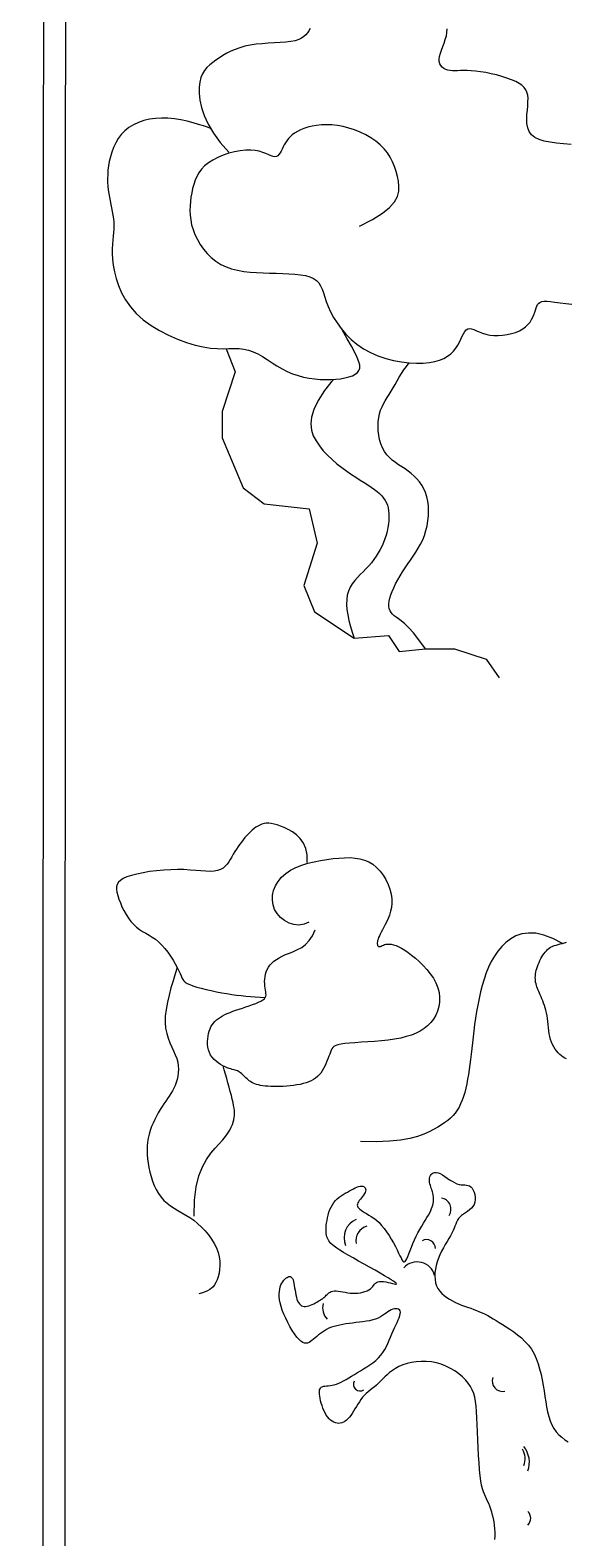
# Model space of a CAD drawing. Extents: x -66030 to 95157, y -13132 to 45879.
# Drawn here: x -27040.3 to -26965.4, y 32214.6 to 32425.7 of the extents above; entities that cross this region are included whole.
import ezdxf

# ---------------------------------------------------------------- set-up
doc = ezdxf.new("R2010")
doc.units = 0
doc.header["$LTSCALE"] = 100
doc.header["$MEASUREMENT"] = 0
for name, color, linetype in [('3', 11, 'CONTINUOUS'), ('4', 121, 'CONTINUOUS'), ('7', 105, 'CONTINUOUS')]:
    doc.layers.add(name, color=color, linetype=linetype)

msp = doc.modelspace()

# ---------------------------------------------------------------- linework, layer by layer
at = {"layer": '3'}
msp.add_lwpolyline([(-26904.53, 32543.05, -0.251359), (-26925.19, 32528.41, -0.062454), (-26972.38, 32527.92, 0.520744), (-26993.4, 32496.63, 0.595172), (-27035.36, 32472.34), (-27035.49, 32146.5, 0.424263), (-27018.53, 32110.85, 0.477545), (-26990.65, 32067.99), (-26818.41, 32067.99, 0.477545), (-26790.54, 32110.85, 0.424263), (-26773.58, 32146.5), (-26773.71, 32472.34, 0.595172), (-26815.67, 32496.63, 0.520744), (-26836.69, 32527.92, -0.062454), (-26883.88, 32528.41, -0.251359)], format="xyb", close=True, dxfattribs=at)
at = {"layer": '4'}
msp.add_lwpolyline([(-26905.07, 32551.5, -0.336997), (-26925.59, 32531.46, -0.062745), (-26972.22, 32531, 0.442879), (-26997.87, 32502.11, 0.522656), (-27038.44, 32472.3), (-27038.57, 32147.04, 0.390753), (-27022.24, 32109, 0.454265), (-26990.81, 32064.91), (-26904.53, 32064.91), (-26818.26, 32064.91, 0.454265), (-26786.82, 32109, 0.390753), (-26770.5, 32147.04), (-26770.63, 32472.3, 0.522656), (-26811.2, 32502.11, 0.442879), (-26836.85, 32531, -0.062745), (-26883.48, 32531.46, -0.336997), (-26904, 32551.5)], format="xyb", dxfattribs=at)
at = {"layer": '7'}
for points in [[(-27001.13, 32425.9), (-27001.33, 32425.6), (-27001.53, 32425.32), (-27001.75, 32425.04), (-27002.02, 32424.79), (-27002.34, 32424.56), (-27002.75, 32424.36), (-27003.25, 32424.2), (-27003.85, 32424.08), (-27004.56, 32424), (-27005.33, 32423.94), (-27006.16, 32423.89), (-27007.01, 32423.84), (-27007.87, 32423.78), (-27008.72, 32423.7), (-27009.53, 32423.58), (-27010.28, 32423.42), (-27010.99, 32423.22), (-27011.64, 32422.98), (-27012.25, 32422.72), (-27012.82, 32422.43), (-27013.35, 32422.13), (-27013.85, 32421.81), (-27014.33, 32421.49), (-27014.78, 32421.16), (-27015.2, 32420.82), (-27015.58, 32420.46), (-27015.91, 32420.04), (-27016.2, 32419.57), (-27016.42, 32419.03), (-27016.58, 32418.4), (-27016.67, 32417.68), (-27016.67, 32416.84), (-27016.57, 32415.89), (-27016.34, 32414.85), (-27015.97, 32413.72), (-27015.42, 32412.52), (-27014.69, 32411.26), (-27013.73, 32409.94), (-27012.54, 32408.57)], [(-26964.64, 32409.65), (-26965.7, 32409.74), (-26966.69, 32409.84), (-26967.6, 32409.97), (-26968.42, 32410.14), (-26969.13, 32410.37), (-26969.72, 32410.66), (-26970.18, 32411.03), (-26970.51, 32411.49), (-26970.71, 32412.02), (-26970.82, 32412.61), (-26970.85, 32413.22), (-26970.82, 32413.86), (-26970.77, 32414.48), (-26970.72, 32415.09), (-26970.68, 32415.65), (-26970.67, 32416.15), (-26970.72, 32416.59), (-26970.82, 32416.98), (-26970.98, 32417.34), (-26971.22, 32417.66), (-26971.52, 32417.95), (-26971.92, 32418.22), (-26972.4, 32418.48), (-26972.98, 32418.73), (-26973.63, 32418.97), (-26974.34, 32419.19), (-26975.09, 32419.4), (-26975.85, 32419.58), (-26976.6, 32419.74), (-26977.33, 32419.86), (-26978, 32419.95), (-26978.62, 32420), (-26979.17, 32420.02), (-26979.66, 32420.02), (-26980.11, 32420.01), (-26980.52, 32419.99), (-26980.89, 32419.98), (-26981.24, 32419.98), (-26981.57, 32420.01), (-26981.89, 32420.08), (-26982.19, 32420.18), (-26982.46, 32420.31), (-26982.69, 32420.49), (-26982.88, 32420.71), (-26983.02, 32420.96), (-26983.1, 32421.27), (-26983.11, 32421.61), (-26983.06, 32422), (-26982.94, 32422.43), (-26982.78, 32422.89), (-26982.61, 32423.37), (-26982.42, 32423.87), (-26982.25, 32424.37), (-26982.1, 32424.87), (-26982.01, 32425.36), (-26981.97, 32425.84)], [(-27015.07, 32411.91), (-27015.51, 32412.07), (-27016.08, 32412.26), (-27016.76, 32412.48), (-27017.52, 32412.7), (-27018.35, 32412.91), (-27019.23, 32413.1), (-27020.13, 32413.25), (-27021.04, 32413.34), (-27021.93, 32413.36), (-27022.8, 32413.31), (-27023.63, 32413.19), (-27024.43, 32413.01), (-27025.18, 32412.75), (-27025.87, 32412.43), (-27026.51, 32412.04), (-27027.07, 32411.59), (-27027.57, 32411.07), (-27027.99, 32410.51), (-27028.35, 32409.9), (-27028.65, 32409.26), (-27028.9, 32408.61), (-27029.09, 32407.95), (-27029.24, 32407.3), (-27029.35, 32406.67), (-27029.43, 32406.06), (-27029.47, 32405.47), (-27029.49, 32404.91), (-27029.48, 32404.37), (-27029.44, 32403.84), (-27029.39, 32403.32), (-27029.31, 32402.81), (-27029.23, 32402.3), (-27029.13, 32401.79), (-27029.03, 32401.29), (-27028.93, 32400.78), (-27028.83, 32400.28), (-27028.74, 32399.78), (-27028.67, 32399.28), (-27028.63, 32398.79), (-27028.61, 32398.3), (-27028.63, 32397.82), (-27028.67, 32397.33), (-27028.72, 32396.82), (-27028.77, 32396.29), (-27028.82, 32395.71), (-27028.85, 32395.08), (-27028.84, 32394.39), (-27028.8, 32393.63), (-27028.7, 32392.78), (-27028.54, 32391.86), (-27028.3, 32390.9), (-27027.97, 32389.91), (-27027.53, 32388.9), (-27026.98, 32387.9), (-27026.3, 32386.93), (-27025.47, 32386), (-27024.5, 32385.13), (-27023.4, 32384.34), (-27022.22, 32383.61), (-27020.98, 32382.97), (-27019.71, 32382.41), (-27018.46, 32381.95), (-27017.25, 32381.59), (-27016.11, 32381.33), (-27015.08, 32381.17), (-27014.15, 32381.09), (-27013.29, 32381.08), (-27012.51, 32381.09), (-27011.77, 32381.1), (-27011.08, 32381.09), (-27010.42, 32381.03), (-27009.77, 32380.89), (-27009.13, 32380.66), (-27008.48, 32380.35), (-27007.82, 32379.97), (-27007.16, 32379.55), (-27006.48, 32379.11), (-27005.79, 32378.67), (-27005.08, 32378.25), (-27004.35, 32377.88), (-27003.61, 32377.57), (-27002.84, 32377.31), (-27002.06, 32377.11), (-27001.28, 32376.96), (-27000.51, 32376.85), (-26999.74, 32376.79), (-26998.99, 32376.77), (-26998.26, 32376.77), (-26997.56, 32376.81), (-26996.9, 32376.88), (-26996.29, 32376.98), (-26995.74, 32377.12), (-26995.25, 32377.29), (-26994.85, 32377.5), (-26994.53, 32377.74), (-26994.32, 32378.03), (-26994.21, 32378.37), (-26994.22, 32378.77), (-26994.33, 32379.26), (-26994.57, 32379.85), (-26994.91, 32380.57), (-26995.38, 32381.44), (-26995.96, 32382.48), (-26996.66, 32383.72)], [(-26994.26, 32398.24), (-26992.42, 32399.18), (-26991.03, 32400.05), (-26990.03, 32400.87), (-26989.35, 32401.65), (-26988.95, 32402.4), (-26988.76, 32403.12), (-26988.74, 32403.82), (-26988.81, 32404.51), (-26988.93, 32405.2), (-26989.11, 32405.89), (-26989.33, 32406.57), (-26989.61, 32407.23), (-26989.95, 32407.87), (-26990.35, 32408.48), (-26990.82, 32409.07), (-26991.36, 32409.62), (-26991.98, 32410.13), (-26992.65, 32410.59), (-26993.38, 32411.02), (-26994.14, 32411.39), (-26994.93, 32411.71), (-26995.74, 32411.97), (-26996.54, 32412.18), (-26997.34, 32412.32), (-26998.11, 32412.41), (-26998.85, 32412.44), (-26999.57, 32412.41), (-27000.25, 32412.34), (-27000.88, 32412.23), (-27001.47, 32412.08), (-27002.02, 32411.91), (-27002.51, 32411.71), (-27002.94, 32411.49), (-27003.32, 32411.26), (-27003.66, 32411.02), (-27003.95, 32410.76), (-27004.2, 32410.49), (-27004.42, 32410.2), (-27004.61, 32409.92), (-27004.79, 32409.62), (-27004.94, 32409.32), (-27005.08, 32409.02), (-27005.22, 32408.74), (-27005.36, 32408.49), (-27005.51, 32408.27), (-27005.68, 32408.1), (-27005.86, 32408), (-27006.08, 32407.96), (-27006.33, 32407.99), (-27006.62, 32408.09), (-27006.95, 32408.23), (-27007.33, 32408.4), (-27007.77, 32408.56), (-27008.27, 32408.71), (-27008.83, 32408.82), (-27009.47, 32408.88), (-27010.17, 32408.87), (-27010.93, 32408.78), (-27011.71, 32408.63), (-27012.51, 32408.43), (-27013.3, 32408.16), (-27014.05, 32407.85), (-27014.75, 32407.49), (-27015.38, 32407.1), (-27015.91, 32406.66), (-27016.35, 32406.2), (-27016.71, 32405.71), (-27017.01, 32405.19), (-27017.25, 32404.65), (-27017.44, 32404.09), (-27017.59, 32403.51), (-27017.72, 32402.91), (-27017.82, 32402.31), (-27017.9, 32401.69), (-27017.95, 32401.06), (-27017.97, 32400.42), (-27017.94, 32399.77), (-27017.86, 32399.11), (-27017.73, 32398.43), (-27017.53, 32397.75), (-27017.27, 32397.05), (-27016.93, 32396.36), (-27016.54, 32395.67), (-27016.08, 32395.02), (-27015.56, 32394.4), (-27014.98, 32393.83), (-27014.34, 32393.32), (-27013.65, 32392.89), (-27012.91, 32392.54), (-27012.13, 32392.26), (-27011.3, 32392.06), (-27010.44, 32391.9), (-27009.56, 32391.8), (-27008.66, 32391.73), (-27007.74, 32391.69), (-27006.82, 32391.66), (-27005.9, 32391.64), (-27004.99, 32391.61), (-27004.11, 32391.58), (-27003.28, 32391.52), (-27002.5, 32391.43), (-27001.8, 32391.31), (-27001.18, 32391.14), (-27000.66, 32390.92), (-27000.25, 32390.63), (-26999.94, 32390.29), (-26999.69, 32389.88), (-26999.48, 32389.41), (-26999.3, 32388.89), (-26999.11, 32388.31), (-26998.9, 32387.67), (-26998.63, 32386.98), (-26998.29, 32386.25), (-26997.88, 32385.47), (-26997.38, 32384.68), (-26996.81, 32383.89), (-26996.16, 32383.12), (-26995.43, 32382.38), (-26994.61, 32381.7), (-26993.7, 32381.08), (-26992.72, 32380.55), (-26991.67, 32380.1), (-26990.58, 32379.73), (-26989.47, 32379.44), (-26988.37, 32379.23), (-26987.3, 32379.1), (-26986.28, 32379.04), (-26985.33, 32379.05), (-26984.48, 32379.13), (-26983.72, 32379.27), (-26983.04, 32379.47), (-26982.45, 32379.73), (-26981.93, 32380.02), (-26981.49, 32380.36), (-26981.1, 32380.74), (-26980.77, 32381.14), (-26980.5, 32381.56), (-26980.26, 32382), (-26980.06, 32382.42), (-26979.87, 32382.82), (-26979.7, 32383.17), (-26979.52, 32383.48), (-26979.33, 32383.71), (-26979.11, 32383.85), (-26978.86, 32383.89), (-26978.58, 32383.85), (-26978.26, 32383.75), (-26977.9, 32383.6), (-26977.49, 32383.43), (-26977.05, 32383.26), (-26976.56, 32383.1), (-26976.03, 32382.99), (-26975.46, 32382.92), (-26974.85, 32382.91), (-26974.23, 32382.96), (-26973.61, 32383.05), (-26973, 32383.19), (-26972.42, 32383.37), (-26971.89, 32383.59), (-26971.42, 32383.85), (-26971.01, 32384.14), (-26970.68, 32384.46), (-26970.4, 32384.8), (-26970.18, 32385.15), (-26969.99, 32385.5), (-26969.85, 32385.84), (-26969.73, 32386.18), (-26969.63, 32386.49), (-26969.54, 32386.78), (-26969.45, 32387.03), (-26969.34, 32387.25), (-26969.2, 32387.43), (-26969.01, 32387.57), (-26968.76, 32387.67), (-26968.44, 32387.72), (-26968.03, 32387.72), (-26967.52, 32387.68), (-26966.91, 32387.59), (-26966.2, 32387.49), (-26965.41, 32387.39), (-26964.54, 32387.3)], [(-27012.9, 32381.08), (-27011.63, 32377.83), (-27013.47, 32372.29), (-27013.47, 32368.6), (-27010.52, 32361.59), (-27007.56, 32359.37), (-27001.28, 32358.64), (-27000.18, 32353.84), (-27002.02, 32347.93), (-27000.55, 32344.24), (-26995, 32340.55), (-26990.2, 32340.92), (-26988.72, 32338.71), (-26985.03, 32339.08), (-26980.97, 32339.08), (-26976.53, 32337.6), (-26974.69, 32335.02)], [(-26985.03, 32339.08), (-26985.93, 32340.31), (-26986.71, 32341.28), (-26987.37, 32342.01), (-26987.93, 32342.56), (-26988.4, 32342.96), (-26988.8, 32343.25), (-26989.13, 32343.48), (-26989.4, 32343.69), (-26989.63, 32343.91), (-26989.83, 32344.14), (-26989.97, 32344.4), (-26990.08, 32344.69), (-26990.14, 32345), (-26990.15, 32345.35), (-26990.11, 32345.73), (-26990.02, 32346.15), (-26989.88, 32346.61), (-26989.69, 32347.1), (-26989.46, 32347.62), (-26989.19, 32348.16), (-26988.9, 32348.71), (-26988.57, 32349.27), (-26988.22, 32349.84), (-26987.86, 32350.39), (-26987.49, 32350.94), (-26987.11, 32351.49), (-26986.73, 32352.03), (-26986.37, 32352.58), (-26986.02, 32353.14), (-26985.7, 32353.71), (-26985.41, 32354.32), (-26985.15, 32354.95), (-26984.95, 32355.61), (-26984.78, 32356.29), (-26984.67, 32356.99), (-26984.61, 32357.7), (-26984.59, 32358.4), (-26984.62, 32359.08), (-26984.71, 32359.74), (-26984.85, 32360.36), (-26985.03, 32360.93), (-26985.27, 32361.47), (-26985.54, 32361.96), (-26985.86, 32362.42), (-26986.21, 32362.84), (-26986.59, 32363.23), (-26987, 32363.59), (-26987.43, 32363.93), (-26987.88, 32364.24), (-26988.33, 32364.54), (-26988.79, 32364.84), (-26989.23, 32365.15), (-26989.66, 32365.48), (-26990.06, 32365.84), (-26990.43, 32366.24), (-26990.76, 32366.69), (-26991.03, 32367.21), (-26991.25, 32367.77), (-26991.43, 32368.37), (-26991.55, 32368.99), (-26991.62, 32369.62), (-26991.65, 32370.25), (-26991.63, 32370.85), (-26991.56, 32371.43), (-26991.44, 32371.96), (-26991.29, 32372.46), (-26991.1, 32372.92), (-26990.88, 32373.37), (-26990.64, 32373.8), (-26990.38, 32374.23), (-26990.11, 32374.67), (-26989.83, 32375.12), (-26989.55, 32375.59), (-26989.27, 32376.08), (-26988.98, 32376.58), (-26988.68, 32377.09), (-26988.37, 32377.6), (-26988.04, 32378.11), (-26987.68, 32378.61), (-26987.3, 32379.1)], [(-26997.91, 32376.79), (-26999.14, 32375.21), (-27000.03, 32373.81), (-27000.62, 32372.59), (-27000.95, 32371.51), (-27001.05, 32370.55), (-27000.96, 32369.69), (-27000.71, 32368.9), (-27000.33, 32368.17), (-26999.86, 32367.47), (-26999.32, 32366.8), (-26998.72, 32366.16), (-26998.07, 32365.56), (-26997.4, 32364.98), (-26996.72, 32364.45), (-26996.03, 32363.95), (-26995.37, 32363.49), (-26994.74, 32363.08), (-26994.15, 32362.69), (-26993.6, 32362.34), (-26993.08, 32362), (-26992.6, 32361.69), (-26992.17, 32361.38), (-26991.78, 32361.09), (-26991.43, 32360.79), (-26991.13, 32360.49), (-26990.88, 32360.17), (-26990.66, 32359.85), (-26990.49, 32359.51), (-26990.35, 32359.16), (-26990.25, 32358.78), (-26990.18, 32358.38), (-26990.14, 32357.96), (-26990.13, 32357.51), (-26990.15, 32357.03), (-26990.2, 32356.54), (-26990.28, 32356.03), (-26990.39, 32355.51), (-26990.52, 32354.99), (-26990.69, 32354.47), (-26990.88, 32353.96), (-26991.1, 32353.46), (-26991.35, 32352.97), (-26991.63, 32352.49), (-26991.93, 32352.02), (-26992.25, 32351.57), (-26992.59, 32351.12), (-26992.96, 32350.69), (-26993.34, 32350.27), (-26993.74, 32349.86), (-26994.14, 32349.45), (-26994.54, 32349.04), (-26994.92, 32348.61), (-26995.26, 32348.16), (-26995.55, 32347.68), (-26995.79, 32347.15), (-26995.96, 32346.58), (-26996.04, 32345.95), (-26996.06, 32345.28), (-26996, 32344.55), (-26995.89, 32343.8), (-26995.72, 32343.01), (-26995.51, 32342.2), (-26995.27, 32341.38), (-26995, 32340.55)], [(-27001.55, 32309.17), (-27001.57, 32310.21), (-27001.76, 32311.1), (-27002.09, 32311.86), (-27002.54, 32312.49), (-27003.06, 32313.01), (-27003.63, 32313.43), (-27004.22, 32313.77), (-27004.78, 32314.04), (-27005.3, 32314.26), (-27005.77, 32314.43), (-27006.2, 32314.54), (-27006.59, 32314.62), (-27006.95, 32314.65), (-27007.29, 32314.64), (-27007.6, 32314.59), (-27007.9, 32314.51), (-27008.19, 32314.39), (-27008.47, 32314.25), (-27008.74, 32314.08), (-27009, 32313.89), (-27009.26, 32313.67), (-27009.51, 32313.44), (-27009.77, 32313.18), (-27010.02, 32312.91), (-27010.27, 32312.63), (-27010.52, 32312.33), (-27010.76, 32312.02), (-27011, 32311.7), (-27011.24, 32311.37), (-27011.47, 32311.02), (-27011.7, 32310.67), (-27011.91, 32310.32), (-27012.11, 32309.95), (-27012.32, 32309.59), (-27012.53, 32309.24), (-27012.77, 32308.92), (-27013.03, 32308.62), (-27013.33, 32308.36), (-27013.69, 32308.16), (-27014.1, 32308.02), (-27014.58, 32307.94), (-27015.13, 32307.91), (-27015.74, 32307.93), (-27016.42, 32307.98), (-27017.15, 32308.04), (-27017.95, 32308.1), (-27018.8, 32308.15), (-27019.71, 32308.16), (-27020.66, 32308.14), (-27021.64, 32308.09), (-27022.63, 32307.99), (-27023.6, 32307.87), (-27024.52, 32307.72), (-27025.38, 32307.54), (-27026.15, 32307.34), (-27026.8, 32307.13), (-27027.31, 32306.9), (-27027.7, 32306.65), (-27027.98, 32306.38), (-27028.15, 32306.08), (-27028.23, 32305.75), (-27028.24, 32305.38), (-27028.18, 32304.98), (-27028.06, 32304.53), (-27027.9, 32304.03), (-27027.7, 32303.51), (-27027.47, 32302.96), (-27027.2, 32302.41), (-27026.9, 32301.86), (-27026.57, 32301.35), (-27026.21, 32300.87), (-27025.83, 32300.45), (-27025.43, 32300.09), (-27025.02, 32299.79), (-27024.58, 32299.51), (-27024.14, 32299.26), (-27023.69, 32299), (-27023.24, 32298.72), (-27022.79, 32298.41), (-27022.34, 32298.04), (-27021.9, 32297.6), (-27021.47, 32297.11), (-27021.06, 32296.58), (-27020.68, 32296.03), (-27020.33, 32295.48), (-27020.01, 32294.95), (-27019.74, 32294.45), (-27019.52, 32294), (-27019.35, 32293.61), (-27019.21, 32293.29), (-27019.09, 32293.01), (-27018.97, 32292.78), (-27018.82, 32292.58), (-27018.62, 32292.4), (-27018.35, 32292.23), (-27018, 32292.07), (-27017.54, 32291.9), (-27017, 32291.72), (-27016.38, 32291.55), (-27015.71, 32291.38), (-27014.99, 32291.21), (-27014.26, 32291.06), (-27013.52, 32290.92), (-27012.8, 32290.79), (-27012.1, 32290.68), (-27011.43, 32290.59), (-27010.78, 32290.51), (-27010.13, 32290.44), (-27009.48, 32290.38), (-27008.82, 32290.33), (-27008.14, 32290.28), (-27007.44, 32290.23)], [(-27001.33, 32300.82), (-27002.01, 32300.51), (-27002.72, 32300.39), (-27003.42, 32300.45), (-27004.1, 32300.67), (-27004.73, 32301.01), (-27005.29, 32301.45), (-27005.76, 32301.99), (-27006.12, 32302.58), (-27006.34, 32303.22), (-27006.44, 32303.88), (-27006.41, 32304.56), (-27006.26, 32305.23), (-27005.99, 32305.88), (-27005.62, 32306.51), (-27005.14, 32307.09), (-27004.56, 32307.61), (-27003.89, 32308.06), (-27003.14, 32308.44), (-27002.33, 32308.77), (-27001.48, 32309.04), (-27000.6, 32309.26), (-26999.7, 32309.43), (-26998.82, 32309.57), (-26997.95, 32309.69), (-26997.12, 32309.77), (-26996.33, 32309.82), (-26995.57, 32309.83), (-26994.86, 32309.78), (-26994.18, 32309.68), (-26993.54, 32309.5), (-26992.94, 32309.25), (-26992.38, 32308.91), (-26991.86, 32308.47), (-26991.38, 32307.95), (-26990.95, 32307.37), (-26990.58, 32306.75), (-26990.26, 32306.09), (-26990.02, 32305.41), (-26989.84, 32304.74), (-26989.74, 32304.08), (-26989.73, 32303.46), (-26989.78, 32302.87), (-26989.89, 32302.32), (-26990.05, 32301.8), (-26990.24, 32301.32), (-26990.44, 32300.87), (-26990.66, 32300.46), (-26990.86, 32300.08), (-26991.04, 32299.73), (-26991.21, 32299.42), (-26991.35, 32299.14), (-26991.47, 32298.88), (-26991.57, 32298.65), (-26991.65, 32298.44), (-26991.71, 32298.25), (-26991.75, 32298.08), (-26991.77, 32297.92), (-26991.76, 32297.77), (-26991.74, 32297.65), (-26991.71, 32297.54), (-26991.65, 32297.46), (-26991.59, 32297.4), (-26991.51, 32297.37), (-26991.42, 32297.37), (-26991.31, 32297.4), (-26991.2, 32297.45), (-26991.06, 32297.51), (-26990.91, 32297.58), (-26990.74, 32297.65), (-26990.55, 32297.71), (-26990.33, 32297.74), (-26990.08, 32297.74), (-26989.8, 32297.71), (-26989.49, 32297.63), (-26989.14, 32297.52), (-26988.77, 32297.35), (-26988.36, 32297.14), (-26987.93, 32296.88), (-26987.46, 32296.56), (-26986.96, 32296.18), (-26986.43, 32295.75), (-26985.89, 32295.27), (-26985.35, 32294.74), (-26984.83, 32294.17), (-26984.35, 32293.56), (-26983.92, 32292.94), (-26983.56, 32292.29), (-26983.28, 32291.62), (-26983.11, 32290.95), (-26983.04, 32290.28), (-26983.06, 32289.62), (-26983.16, 32288.98), (-26983.34, 32288.36), (-26983.59, 32287.77), (-26983.91, 32287.23), (-26984.29, 32286.73), (-26984.72, 32286.28), (-26985.2, 32285.89), (-26985.74, 32285.54), (-26986.34, 32285.24), (-26986.99, 32284.99), (-26987.71, 32284.77), (-26988.49, 32284.58), (-26989.34, 32284.43), (-26990.24, 32284.3), (-26991.19, 32284.2), (-26992.15, 32284.11), (-26993.1, 32284.04), (-26994.02, 32283.98), (-26994.88, 32283.92), (-26995.65, 32283.86), (-26996.32, 32283.8), (-26996.85, 32283.72), (-26997.27, 32283.63), (-26997.58, 32283.53), (-26997.82, 32283.4), (-26997.99, 32283.25), (-26998.12, 32283.07), (-26998.23, 32282.86), (-26998.32, 32282.61), (-26998.42, 32282.33), (-26998.54, 32282.02), (-26998.66, 32281.68), (-26998.8, 32281.33), (-26998.95, 32280.98), (-26999.11, 32280.63), (-26999.28, 32280.29), (-26999.47, 32279.98), (-26999.67, 32279.68), (-26999.89, 32279.42), (-27000.13, 32279.18), (-27000.39, 32278.96), (-27000.67, 32278.77), (-27000.99, 32278.59), (-27001.33, 32278.44), (-27001.7, 32278.31), (-27002.11, 32278.19), (-27002.54, 32278.09), (-27003, 32278.01), (-27003.47, 32277.94), (-27003.95, 32277.88), (-27004.43, 32277.84), (-27004.91, 32277.81), (-27005.37, 32277.79), (-27005.83, 32277.78), (-27006.26, 32277.78), (-27006.67, 32277.79), (-27007.06, 32277.82), (-27007.43, 32277.85), (-27007.77, 32277.89), (-27008.09, 32277.95), (-27008.38, 32278.01), (-27008.65, 32278.09), (-27008.89, 32278.17), (-27009.11, 32278.26), (-27009.31, 32278.37), (-27009.49, 32278.48), (-27009.66, 32278.6), (-27009.82, 32278.73), (-27009.98, 32278.86), (-27010.13, 32279.01), (-27010.28, 32279.15), (-27010.43, 32279.3), (-27010.57, 32279.44), (-27010.72, 32279.57), (-27010.87, 32279.7), (-27011.02, 32279.81), (-27011.17, 32279.9), (-27011.32, 32279.98), (-27011.48, 32280.04), (-27011.66, 32280.09), (-27011.84, 32280.13), (-27012.04, 32280.19), (-27012.26, 32280.25), (-27012.5, 32280.32), (-27012.76, 32280.42), (-27013.05, 32280.55), (-27013.36, 32280.7), (-27013.68, 32280.88), (-27014, 32281.09), (-27014.3, 32281.33), (-27014.59, 32281.59), (-27014.85, 32281.88), (-27015.07, 32282.2), (-27015.24, 32282.55), (-27015.36, 32282.92), (-27015.45, 32283.3), (-27015.49, 32283.69), (-27015.5, 32284.08), (-27015.48, 32284.47), (-27015.43, 32284.85), (-27015.36, 32285.21), (-27015.27, 32285.54), (-27015.15, 32285.85), (-27015.02, 32286.15), (-27014.86, 32286.42), (-27014.67, 32286.67), (-27014.47, 32286.9), (-27014.24, 32287.12), (-27013.99, 32287.32), (-27013.71, 32287.51), (-27013.41, 32287.68), (-27013.09, 32287.85), (-27012.74, 32288.01), (-27012.36, 32288.17), (-27011.96, 32288.32), (-27011.54, 32288.47), (-27011.09, 32288.62), (-27010.62, 32288.77), (-27010.14, 32288.93), (-27009.66, 32289.09), (-27009.2, 32289.25), (-27008.76, 32289.42), (-27008.37, 32289.58), (-27008.03, 32289.75), (-27007.75, 32289.92), (-27007.55, 32290.08), (-27007.42, 32290.25), (-27007.35, 32290.43), (-27007.32, 32290.62), (-27007.33, 32290.82), (-27007.36, 32291.04), (-27007.41, 32291.28), (-27007.45, 32291.55), (-27007.49, 32291.84), (-27007.51, 32292.15), (-27007.52, 32292.48), (-27007.5, 32292.82), (-27007.46, 32293.17), (-27007.39, 32293.51), (-27007.29, 32293.85), (-27007.16, 32294.18), (-27006.98, 32294.49), (-27006.77, 32294.79), (-27006.52, 32295.07), (-27006.22, 32295.33), (-27005.88, 32295.58), (-27005.49, 32295.82), (-27005.06, 32296.04), (-27004.58, 32296.26), (-27004.05, 32296.47), (-27003.48, 32296.69), (-27002.91, 32296.95), (-27002.33, 32297.27), (-27001.78, 32297.69), (-27001.27, 32298.21), (-27000.82, 32298.88), (-27000.44, 32299.71)], [(-26965.84, 32297.82), (-26967.22, 32298.53), (-26968.47, 32299), (-26969.6, 32299.24), (-26970.62, 32299.28), (-26971.54, 32299.15), (-26972.36, 32298.87), (-26973.1, 32298.47), (-26973.77, 32297.97), (-26974.36, 32297.4), (-26974.9, 32296.76), (-26975.38, 32296.06), (-26975.81, 32295.31), (-26976.19, 32294.52), (-26976.52, 32293.69), (-26976.82, 32292.82), (-26977.08, 32291.94), (-26977.32, 32291.04), (-26977.53, 32290.12), (-26977.71, 32289.2), (-26977.88, 32288.29), (-26978.02, 32287.37), (-26978.15, 32286.48), (-26978.26, 32285.59), (-26978.37, 32284.73), (-26978.46, 32283.9), (-26978.55, 32283.1), (-26978.64, 32282.32), (-26978.73, 32281.57), (-26978.82, 32280.85), (-26978.91, 32280.15), (-26979.01, 32279.47), (-26979.12, 32278.81), (-26979.24, 32278.17), (-26979.38, 32277.56), (-26979.53, 32276.97), (-26979.7, 32276.41), (-26979.89, 32275.88), (-26980.1, 32275.38), (-26980.33, 32274.91), (-26980.58, 32274.48), (-26980.86, 32274.08), (-26981.17, 32273.72), (-26981.51, 32273.37), (-26981.89, 32273.05), (-26982.31, 32272.73), (-26982.78, 32272.42), (-26983.3, 32272.11), (-26983.88, 32271.78), (-26984.52, 32271.45), (-26985.26, 32271.11), (-26986.15, 32270.79), (-26987.21, 32270.51), (-26988.5, 32270.28), (-26990.06, 32270.13), (-26991.92, 32270.06), (-26994.12, 32270.1)], [(-26965.28, 32281.66), (-26965.51, 32281.77), (-26965.75, 32281.91), (-26965.98, 32282.08), (-26966.21, 32282.28), (-26966.44, 32282.5), (-26966.66, 32282.75), (-26966.87, 32283.03), (-26967.06, 32283.33), (-26967.24, 32283.66), (-26967.4, 32284.01), (-26967.53, 32284.38), (-26967.63, 32284.77), (-26967.71, 32285.18), (-26967.77, 32285.6), (-26967.82, 32286.02), (-26967.86, 32286.45), (-26967.91, 32286.87), (-26967.95, 32287.29), (-26968.01, 32287.7), (-26968.09, 32288.09), (-26968.18, 32288.46), (-26968.28, 32288.81), (-26968.38, 32289.15), (-26968.5, 32289.48), (-26968.62, 32289.78), (-26968.74, 32290.07), (-26968.85, 32290.35), (-26968.97, 32290.61), (-26969.08, 32290.85), (-26969.18, 32291.08), (-26969.27, 32291.3), (-26969.36, 32291.52), (-26969.44, 32291.73), (-26969.51, 32291.95), (-26969.56, 32292.16), (-26969.61, 32292.38), (-26969.64, 32292.6), (-26969.65, 32292.83), (-26969.66, 32293.06), (-26969.64, 32293.3), (-26969.62, 32293.55), (-26969.58, 32293.8), (-26969.52, 32294.06), (-26969.44, 32294.33), (-26969.35, 32294.6), (-26969.25, 32294.88), (-26969.14, 32295.15), (-26969.01, 32295.43), (-26968.88, 32295.69), (-26968.74, 32295.94), (-26968.59, 32296.18), (-26968.44, 32296.41), (-26968.28, 32296.61), (-26968.11, 32296.8), (-26967.93, 32296.98), (-26967.74, 32297.14), (-26967.52, 32297.28), (-26967.29, 32297.4), (-26967.04, 32297.51), (-26966.76, 32297.6), (-26966.47, 32297.68), (-26966.17, 32297.76), (-26965.87, 32297.83), (-26965.57, 32297.91), (-26965.3, 32297.99)], [(-27019.74, 32294.45), (-27020.03, 32293.55), (-27020.33, 32292.59), (-27020.62, 32291.6), (-27020.89, 32290.59), (-27021.12, 32289.58), (-27021.3, 32288.59), (-27021.41, 32287.65), (-27021.43, 32286.76), (-27021.37, 32285.95), (-27021.22, 32285.21), (-27021.01, 32284.54), (-27020.77, 32283.91), (-27020.51, 32283.32), (-27020.25, 32282.77), (-27020.01, 32282.24), (-27019.82, 32281.72), (-27019.68, 32281.21), (-27019.6, 32280.7), (-27019.57, 32280.2), (-27019.59, 32279.72), (-27019.66, 32279.24), (-27019.75, 32278.79), (-27019.88, 32278.35), (-27020.04, 32277.94), (-27020.22, 32277.54), (-27020.41, 32277.17), (-27020.63, 32276.81), (-27020.85, 32276.45), (-27021.09, 32276.1), (-27021.34, 32275.74), (-27021.6, 32275.36), (-27021.86, 32274.97), (-27022.12, 32274.55), (-27022.39, 32274.12), (-27022.65, 32273.66), (-27022.89, 32273.18), (-27023.13, 32272.68), (-27023.34, 32272.17), (-27023.52, 32271.65), (-27023.68, 32271.11), (-27023.8, 32270.56), (-27023.89, 32270.01), (-27023.94, 32269.44), (-27023.96, 32268.86), (-27023.95, 32268.27), (-27023.9, 32267.67), (-27023.83, 32267.06), (-27023.72, 32266.44), (-27023.57, 32265.81), (-27023.4, 32265.18), (-27023.19, 32264.55), (-27022.95, 32263.94), (-27022.67, 32263.36), (-27022.35, 32262.81), (-27022, 32262.3), (-27021.6, 32261.84), (-27021.16, 32261.44), (-27020.69, 32261.08), (-27020.19, 32260.75), (-27019.66, 32260.43), (-27019.12, 32260.12), (-27018.56, 32259.8), (-27018, 32259.45), (-27017.44, 32259.06), (-27016.89, 32258.61), (-27016.35, 32258.12), (-27015.84, 32257.59), (-27015.37, 32257.02), (-27014.94, 32256.43), (-27014.57, 32255.82), (-27014.26, 32255.2), (-27014.03, 32254.57), (-27013.87, 32253.95), (-27013.79, 32253.34), (-27013.77, 32252.74), (-27013.81, 32252.18), (-27013.9, 32251.65), (-27014.02, 32251.16), (-27014.17, 32250.72), (-27014.34, 32250.34), (-27014.52, 32250.03), (-27014.72, 32249.76), (-27014.94, 32249.55), (-27015.19, 32249.36), (-27015.49, 32249.2), (-27015.83, 32249.05), (-27016.23, 32248.91), (-27016.7, 32248.75)], [(-27017.37, 32259.65), (-27017.34, 32261.88), (-27017.11, 32263.74), (-27016.72, 32265.28), (-27016.22, 32266.55), (-27015.64, 32267.59), (-27015.03, 32268.44), (-27014.42, 32269.15), (-27013.86, 32269.76), (-27013.38, 32270.31), (-27012.98, 32270.81), (-27012.66, 32271.27), (-27012.39, 32271.69), (-27012.19, 32272.08), (-27012.03, 32272.45), (-27011.92, 32272.79), (-27011.84, 32273.11), (-27011.78, 32273.43), (-27011.74, 32273.74), (-27011.73, 32274.06), (-27011.75, 32274.4), (-27011.79, 32274.75), (-27011.85, 32275.14), (-27011.93, 32275.56), (-27012.04, 32276.03), (-27012.17, 32276.55), (-27012.32, 32277.11), (-27012.48, 32277.7), (-27012.65, 32278.31), (-27012.82, 32278.92), (-27013, 32279.53), (-27013.17, 32280.12), (-27013.34, 32280.69)], [(-26975.32, 32214.37), (-26975.29, 32214.89), (-26975.29, 32215.39), (-26975.31, 32215.89), (-26975.36, 32216.38), (-26975.43, 32216.85), (-26975.52, 32217.32), (-26975.63, 32217.78), (-26975.75, 32218.22), (-26975.89, 32218.64), (-26976.03, 32219.04), (-26976.18, 32219.41), (-26976.33, 32219.76), (-26976.48, 32220.08), (-26976.63, 32220.39), (-26976.77, 32220.71), (-26976.91, 32221.07), (-26977.04, 32221.49), (-26977.17, 32221.99), (-26977.28, 32222.58), (-26977.38, 32223.3), (-26977.46, 32224.15), (-26977.53, 32225.11), (-26977.59, 32226.15), (-26977.64, 32227.24), (-26977.69, 32228.34), (-26977.73, 32229.43), (-26977.78, 32230.47), (-26977.82, 32231.43), (-26977.87, 32232.28), (-26977.93, 32233.03), (-26978.01, 32233.7), (-26978.12, 32234.29), (-26978.27, 32234.83), (-26978.47, 32235.33), (-26978.71, 32235.8), (-26979.03, 32236.25), (-26979.41, 32236.71), (-26979.86, 32237.15), (-26980.36, 32237.57), (-26980.92, 32237.97), (-26981.51, 32238.33), (-26982.15, 32238.65), (-26982.81, 32238.91), (-26983.5, 32239.11), (-26984.2, 32239.24), (-26984.91, 32239.31), (-26985.61, 32239.31), (-26986.3, 32239.26), (-26986.97, 32239.15), (-26987.6, 32239), (-26988.19, 32238.81), (-26988.74, 32238.59), (-26989.22, 32238.33), (-26989.65, 32238.05), (-26990.04, 32237.76), (-26990.39, 32237.45), (-26990.72, 32237.14), (-26991.02, 32236.83), (-26991.31, 32236.54), (-26991.6, 32236.25), (-26991.88, 32235.99), (-26992.17, 32235.75), (-26992.46, 32235.51), (-26992.75, 32235.28), (-26993.03, 32235.05), (-26993.3, 32234.81), (-26993.56, 32234.56), (-26993.81, 32234.28), (-26994.05, 32233.98), (-26994.27, 32233.67), (-26994.48, 32233.34), (-26994.68, 32233), (-26994.88, 32232.67), (-26995.07, 32232.34), (-26995.27, 32232.03), (-26995.46, 32231.75), (-26995.66, 32231.49), (-26995.86, 32231.27), (-26996.07, 32231.07), (-26996.28, 32230.91), (-26996.49, 32230.79), (-26996.71, 32230.7), (-26996.93, 32230.64), (-26997.15, 32230.62), (-26997.38, 32230.64), (-26997.61, 32230.7), (-26997.84, 32230.79), (-26998.07, 32230.92), (-26998.29, 32231.08), (-26998.5, 32231.28), (-26998.7, 32231.52), (-26998.89, 32231.79), (-26999.06, 32232.09), (-26999.22, 32232.42), (-26999.36, 32232.76), (-26999.49, 32233.12), (-26999.59, 32233.47), (-26999.69, 32233.81), (-26999.76, 32234.14), (-26999.81, 32234.44), (-26999.85, 32234.71), (-26999.86, 32234.95), (-26999.86, 32235.16), (-26999.83, 32235.33), (-26999.77, 32235.48), (-26999.69, 32235.6), (-26999.59, 32235.7), (-26999.45, 32235.77), (-26999.28, 32235.82), (-26999.09, 32235.86), (-26998.87, 32235.88), (-26998.63, 32235.91), (-26998.37, 32235.94), (-26998.09, 32235.98), (-26997.79, 32236.04), (-26997.48, 32236.13), (-26997.15, 32236.26), (-26996.82, 32236.41), (-26996.47, 32236.59), (-26996.11, 32236.79), (-26995.74, 32237.01), (-26995.35, 32237.24), (-26994.95, 32237.49), (-26994.54, 32237.74), (-26994.11, 32238), (-26993.67, 32238.27), (-26993.23, 32238.54), (-26992.8, 32238.83), (-26992.38, 32239.13), (-26991.98, 32239.45), (-26991.61, 32239.79), (-26991.27, 32240.16), (-26990.98, 32240.55), (-26990.71, 32240.96), (-26990.48, 32241.39), (-26990.27, 32241.82), (-26990.08, 32242.27), (-26989.9, 32242.71), (-26989.72, 32243.15), (-26989.54, 32243.58), (-26989.36, 32243.99), (-26989.17, 32244.39), (-26989, 32244.76), (-26988.84, 32245.11), (-26988.71, 32245.43), (-26988.61, 32245.72), (-26988.55, 32245.98), (-26988.53, 32246.19), (-26988.58, 32246.37), (-26988.67, 32246.51), (-26988.8, 32246.6), (-26988.97, 32246.66), (-26989.16, 32246.68), (-26989.37, 32246.66), (-26989.6, 32246.6), (-26989.82, 32246.52), (-26990.05, 32246.4), (-26990.28, 32246.25), (-26990.51, 32246.08), (-26990.76, 32245.9), (-26991.03, 32245.72), (-26991.32, 32245.54), (-26991.64, 32245.38), (-26992, 32245.23), (-26992.4, 32245.11), (-26992.83, 32245), (-26993.28, 32244.92), (-26993.76, 32244.85), (-26994.25, 32244.79), (-26994.74, 32244.74), (-26995.23, 32244.68), (-26995.7, 32244.63), (-26996.16, 32244.56), (-26996.6, 32244.49), (-26997.02, 32244.4), (-26997.43, 32244.31), (-26997.81, 32244.2), (-26998.17, 32244.08), (-26998.52, 32243.94), (-26998.85, 32243.78), (-26999.15, 32243.61), (-26999.44, 32243.42), (-26999.72, 32243.22), (-26999.98, 32243.02), (-27000.23, 32242.81), (-27000.46, 32242.61), (-27000.69, 32242.43), (-27000.9, 32242.25), (-27001.11, 32242.1), (-27001.31, 32241.97), (-27001.52, 32241.88), (-27001.73, 32241.84), (-27001.95, 32241.86), (-27002.19, 32241.95), (-27002.44, 32242.12), (-27002.71, 32242.37), (-27003.01, 32242.72), (-27003.33, 32243.15), (-27003.65, 32243.64), (-27003.97, 32244.18), (-27004.28, 32244.75), (-27004.57, 32245.34), (-27004.83, 32245.92), (-27005.05, 32246.48), (-27005.22, 32247), (-27005.35, 32247.49), (-27005.43, 32247.94), (-27005.48, 32248.36), (-27005.49, 32248.75), (-27005.46, 32249.11), (-27005.41, 32249.44), (-27005.33, 32249.74), (-27005.23, 32250.01), (-27005.11, 32250.26), (-27004.98, 32250.47), (-27004.83, 32250.67), (-27004.68, 32250.83), (-27004.53, 32250.96), (-27004.38, 32251.07), (-27004.24, 32251.14), (-27004.11, 32251.19), (-27003.99, 32251.2), (-27003.88, 32251.18), (-27003.79, 32251.12), (-27003.7, 32251.03), (-27003.62, 32250.9), (-27003.54, 32250.72), (-27003.48, 32250.5), (-27003.42, 32250.24), (-27003.37, 32249.94), (-27003.32, 32249.62), (-27003.27, 32249.28), (-27003.21, 32248.94), (-27003.15, 32248.61), (-27003.08, 32248.29), (-27003, 32248.01), (-27002.9, 32247.75), (-27002.78, 32247.54), (-27002.66, 32247.36), (-27002.51, 32247.22), (-27002.35, 32247.11), (-27002.18, 32247.04), (-27001.99, 32247), (-27001.79, 32247), (-27001.57, 32247.03), (-27001.34, 32247.09), (-27001.11, 32247.17), (-27000.87, 32247.27), (-27000.64, 32247.38), (-27000.42, 32247.5), (-27000.21, 32247.61), (-27000.01, 32247.72), (-26999.84, 32247.82), (-26999.69, 32247.92), (-26999.56, 32248), (-26999.44, 32248.09), (-26999.32, 32248.17), (-26999.22, 32248.26), (-26999.11, 32248.35), (-26999.01, 32248.45), (-26998.9, 32248.56), (-26998.78, 32248.67), (-26998.66, 32248.79), (-26998.52, 32248.9), (-26998.36, 32249), (-26998.19, 32249.08), (-26997.99, 32249.14), (-26997.76, 32249.17), (-26997.5, 32249.17), (-26997.22, 32249.14), (-26996.91, 32249.1), (-26996.59, 32249.04), (-26996.25, 32248.98), (-26995.9, 32248.92), (-26995.54, 32248.88), (-26995.18, 32248.85), (-26994.82, 32248.85), (-26994.46, 32248.87), (-26994.12, 32248.92), (-26993.79, 32248.99), (-26993.48, 32249.08), (-26993.19, 32249.18), (-26992.94, 32249.31), (-26992.72, 32249.45), (-26992.55, 32249.61), (-26992.4, 32249.78), (-26992.27, 32249.94), (-26992.14, 32250.1), (-26992.01, 32250.24), (-26991.87, 32250.36), (-26991.69, 32250.45), (-26991.47, 32250.5), (-26991.21, 32250.51), (-26990.91, 32250.48), (-26990.58, 32250.43), (-26990.26, 32250.36), (-26989.94, 32250.29), (-26989.65, 32250.22), (-26989.41, 32250.17), (-26989.22, 32250.14), (-26989.11, 32250.14), (-26989.07, 32250.18), (-26989.12, 32250.26), (-26989.26, 32250.37), (-26989.49, 32250.54), (-26989.81, 32250.74), (-26990.23, 32251), (-26990.75, 32251.31), (-26991.37, 32251.66), (-26992.07, 32252.06), (-26992.83, 32252.48), (-26993.61, 32252.92), (-26994.39, 32253.36), (-26995.15, 32253.79), (-26995.85, 32254.2), (-26996.47, 32254.56), (-26996.99, 32254.89), (-26997.42, 32255.17), (-26997.77, 32255.42), (-26998.04, 32255.64), (-26998.25, 32255.83), (-26998.42, 32256.02), (-26998.54, 32256.2), (-26998.64, 32256.38), (-26998.73, 32256.56), (-26998.8, 32256.76), (-26998.85, 32256.97), (-26998.89, 32257.19), (-26998.91, 32257.43), (-26998.92, 32257.7), (-26998.91, 32257.99), (-26998.89, 32258.31), (-26998.85, 32258.65), (-26998.79, 32259.02), (-26998.72, 32259.4), (-26998.63, 32259.79), (-26998.52, 32260.18), (-26998.38, 32260.55), (-26998.22, 32260.91), (-26998.04, 32261.24), (-26997.83, 32261.55), (-26997.6, 32261.82), (-26997.35, 32262.06), (-26997.08, 32262.28), (-26996.81, 32262.48), (-26996.52, 32262.67), (-26996.23, 32262.85), (-26995.95, 32263.02), (-26995.66, 32263.18), (-26995.38, 32263.33), (-26995.11, 32263.48), (-26994.85, 32263.6), (-26994.61, 32263.71), (-26994.38, 32263.79), (-26994.16, 32263.84), (-26993.97, 32263.86), (-26993.8, 32263.84), (-26993.66, 32263.79), (-26993.54, 32263.71), (-26993.45, 32263.6), (-26993.4, 32263.47), (-26993.38, 32263.32), (-26993.39, 32263.15), (-26993.45, 32262.97), (-26993.54, 32262.79), (-26993.67, 32262.6), (-26993.82, 32262.41), (-26993.97, 32262.22), (-26994.13, 32262.02), (-26994.28, 32261.84), (-26994.4, 32261.66), (-26994.5, 32261.49), (-26994.55, 32261.33), (-26994.56, 32261.17), (-26994.54, 32261.03), (-26994.47, 32260.89), (-26994.36, 32260.75), (-26994.22, 32260.61), (-26994.03, 32260.47), (-26993.81, 32260.32), (-26993.55, 32260.16), (-26993.26, 32259.99), (-26992.94, 32259.8), (-26992.6, 32259.59), (-26992.25, 32259.34), (-26991.89, 32259.06), (-26991.52, 32258.73), (-26991.15, 32258.35), (-26990.79, 32257.91), (-26990.45, 32257.44), (-26990.11, 32256.93), (-26989.8, 32256.42), (-26989.5, 32255.9), (-26989.23, 32255.39), (-26988.99, 32254.92), (-26988.78, 32254.48), (-26988.6, 32254.11), (-26988.44, 32253.79), (-26988.31, 32253.54), (-26988.2, 32253.36), (-26988.09, 32253.25), (-26987.99, 32253.23), (-26987.88, 32253.29), (-26987.77, 32253.44), (-26987.64, 32253.68), (-26987.5, 32254), (-26987.34, 32254.39), (-26987.16, 32254.83), (-26986.98, 32255.3), (-26986.77, 32255.8), (-26986.55, 32256.31), (-26986.32, 32256.82), (-26986.07, 32257.31), (-26985.81, 32257.77), (-26985.55, 32258.22), (-26985.3, 32258.65), (-26985.05, 32259.05), (-26984.82, 32259.43), (-26984.61, 32259.79), (-26984.43, 32260.12), (-26984.28, 32260.42), (-26984.16, 32260.7), (-26984.07, 32260.96), (-26984, 32261.2), (-26983.95, 32261.42), (-26983.92, 32261.63), (-26983.91, 32261.82), (-26983.9, 32262.01), (-26983.91, 32262.19), (-26983.92, 32262.36), (-26983.94, 32262.53), (-26983.96, 32262.69), (-26984, 32262.86), (-26984.04, 32263.03), (-26984.09, 32263.2), (-26984.14, 32263.38), (-26984.21, 32263.56), (-26984.27, 32263.75), (-26984.34, 32263.95), (-26984.4, 32264.15), (-26984.44, 32264.35), (-26984.47, 32264.55), (-26984.48, 32264.75), (-26984.47, 32264.95), (-26984.42, 32265.14), (-26984.34, 32265.32), (-26984.24, 32265.48), (-26984.1, 32265.62), (-26983.94, 32265.71), (-26983.74, 32265.77), (-26983.51, 32265.77), (-26983.26, 32265.71), (-26982.97, 32265.59), (-26982.66, 32265.42), (-26982.33, 32265.21), (-26981.99, 32264.98), (-26981.65, 32264.74), (-26981.3, 32264.52), (-26980.96, 32264.33), (-26980.64, 32264.18), (-26980.33, 32264.09), (-26980.04, 32264.04), (-26979.77, 32264.02), (-26979.52, 32264.01), (-26979.28, 32263.99), (-26979.06, 32263.95), (-26978.85, 32263.87), (-26978.67, 32263.74), (-26978.49, 32263.54), (-26978.34, 32263.28), (-26978.22, 32262.98), (-26978.13, 32262.65), (-26978.08, 32262.3), (-26978.07, 32261.95), (-26978.12, 32261.6), (-26978.22, 32261.28), (-26978.39, 32261), (-26978.6, 32260.75), (-26978.86, 32260.52), (-26979.13, 32260.31), (-26979.42, 32260.11), (-26979.7, 32259.92), (-26979.96, 32259.72), (-26980.2, 32259.51), (-26980.39, 32259.3), (-26980.54, 32259.06), (-26980.67, 32258.81), (-26980.79, 32258.54), (-26980.9, 32258.25), (-26981.02, 32257.94), (-26981.16, 32257.61), (-26981.32, 32257.26), (-26981.52, 32256.89), (-26981.75, 32256.49), (-26982, 32256.08), (-26982.26, 32255.65), (-26982.52, 32255.2), (-26982.77, 32254.73), (-26983.01, 32254.25), (-26983.22, 32253.76), (-26983.4, 32253.26), (-26983.54, 32252.75), (-26983.64, 32252.24), (-26983.7, 32251.74), (-26983.71, 32251.25), (-26983.68, 32250.77), (-26983.6, 32250.32), (-26983.46, 32249.9), (-26983.27, 32249.51), (-26983.02, 32249.15), (-26982.73, 32248.82), (-26982.41, 32248.52), (-26982.05, 32248.24), (-26981.66, 32248), (-26981.26, 32247.77), (-26980.84, 32247.56), (-26980.41, 32247.38), (-26979.98, 32247.2), (-26979.55, 32247.04), (-26979.12, 32246.89), (-26978.69, 32246.74), (-26978.27, 32246.59), (-26977.86, 32246.44), (-26977.46, 32246.27), (-26977.07, 32246.1), (-26976.69, 32245.92), (-26976.32, 32245.72), (-26975.94, 32245.51), (-26975.54, 32245.27), (-26975.13, 32245.02), (-26974.7, 32244.75), (-26974.23, 32244.46), (-26973.73, 32244.15), (-26973.21, 32243.81), (-26972.67, 32243.44), (-26972.13, 32243.04), (-26971.6, 32242.59), (-26971.1, 32242.11), (-26970.63, 32241.58), (-26970.21, 32241), (-26969.84, 32240.37), (-26969.53, 32239.7), (-26969.27, 32238.99), (-26969.05, 32238.25), (-26968.86, 32237.49), (-26968.7, 32236.72), (-26968.56, 32235.94), (-26968.43, 32235.17), (-26968.32, 32234.41), (-26968.2, 32233.66), (-26968.07, 32232.94), (-26967.93, 32232.25), (-26967.77, 32231.59), (-26967.57, 32230.98), (-26967.34, 32230.41), (-26967.06, 32229.9), (-26966.74, 32229.44), (-26966.37, 32229.04), (-26965.96, 32228.68), (-26965.53, 32228.35), (-26965.08, 32228.04)]]:
    msp.add_lwpolyline(points, dxfattribs=at)
for centre, radius, start, end in [((-26983.06, 32260.59), 1.61, 327.7936, 80.1742), ((-26993.58, 32256.59), 2.83, 113.6384, 201.9884), ((-26992.61, 32256.19), 2.14, 106.7063, 190.383), ((-26984.89, 32255.07), 1.29, 2.3114, 118.2485), ((-26986.2, 32250.68), 2.55, 14.8675, 137.0873), ((-26997.16, 32246.79), 2.25, 164.28, 223.8198), ((-26994.18, 32236.1), 0.934, 150.583, 305.5003), ((-26974.22, 32236.58), 1.47, 161.996, 282.0361), ((-26973.49, 32225.69), 2.42, 336.6682, 32.8685), ((-26974.06, 32225.16), 3.57, 340.5179, 38.4257), ((-26971.64, 32217.35), 1.34, 314.9595, 45.0405)]:
    msp.add_arc(centre, radius, start, end, dxfattribs=at)

doc.saveas('drawing.dxf')
